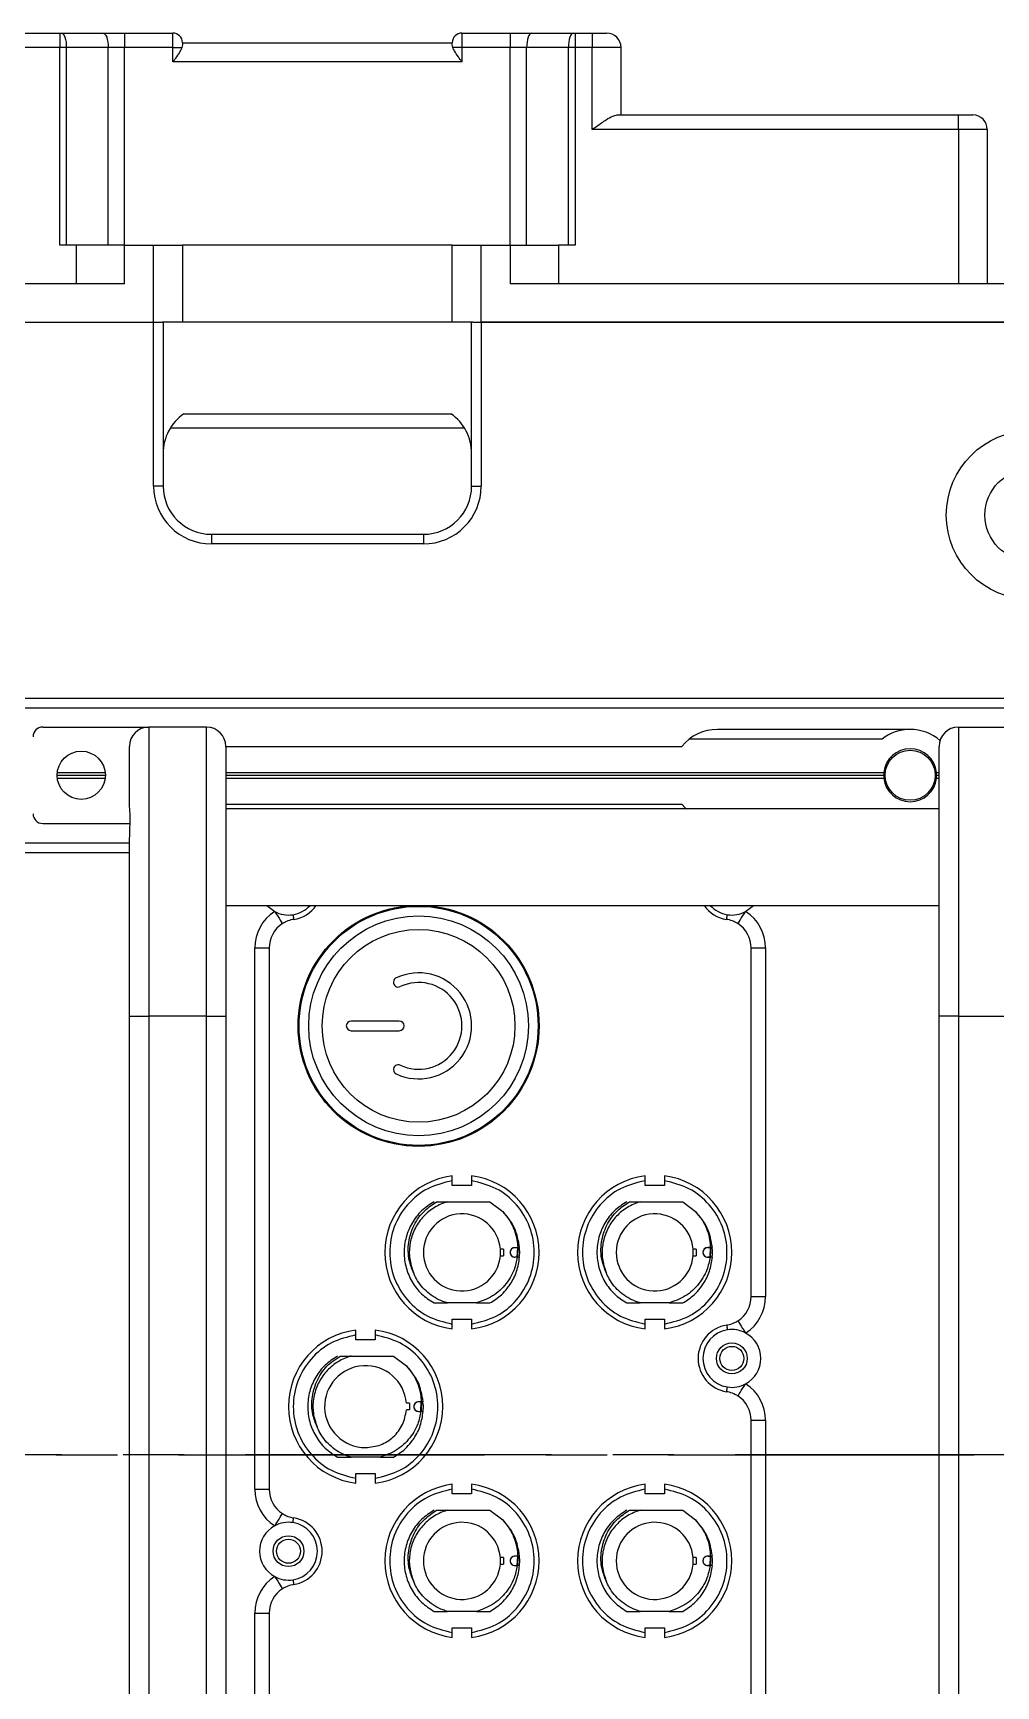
# Model space of a CAD drawing. Header units: millimetres. Extents: x 36 to 3196, y 27 to 5967.
# Drawn here: x 1435.6 to 1535.5, y 819.9 to 991.4 of the extents above; entities that cross this region are included whole.
import ezdxf

# ---------------------------------------------------------------- set-up
doc = ezdxf.new("R2010")
doc.units = ezdxf.units.MM
doc.linetypes.add('CENTER', pattern=[50.8, 31.75, -6.35, 6.35, -6.35])
doc.layers.add('02_Center Line', color=1, linetype='CENTER')
doc.layers.add('08_Dimension.Annotation', color=2, linetype='Continuous')

# ---------------------------------------------------------------- blocks, each defined once
blk = doc.blocks.new('A$C7d0f39f2')
at = {"color": 7, "linetype": 'Continuous', "lineweight": 25}
for p, q in [((302.33, 295), (452.87, 295)), ((452.87, 295), (452.87, 293.5)), ((452.87, 295), (453.04, 295)), ((453.04, 295), (457.38, 295)), ((457.38, 295), (459.6, 295)), ((459.6, 295), (459.6, 293.5)), ((459.6, 295), (464.6, 295)), ((464.6, 293.5), (464.6, 295)), ((494.6, 295), (494.6, 293.5)), ((494.6, 295), (499.6, 295)), ((499.6, 295), (499.6, 293.5)), ((499.6, 295), (501.82, 295)), ((501.82, 295), (506.16, 295)), ((506.16, 295), (506.33, 295)), ((506.33, 295), (508.1, 295)), ((506.33, 295), (506.33, 293.5)), ((508.1, 295), (509.6, 295)), ((508.1, 295), (508.1, 293.5)), ((452.87, 293.5), (302.33, 293.5)), ((452.87, 273), (452.87, 293.5)), ((453.55, 293.5), (452.87, 293.5)), ((453.55, 293.5), (453.55, 273)), ((457.89, 293.5), (453.55, 293.5)), ((457.89, 273), (457.89, 293.5)), ((459.6, 293.5), (457.89, 293.5)), ((459.6, 273), (459.6, 293.5)), ((464.6, 293.5), (459.6, 293.5)), ((464.6, 292), (464.6, 293.5)), ((464.6, 293.5), (465.55, 293.5)), ((465.6, 293.78), (465.55, 293.5)), ((465.6, 294), (493.6, 294)), ((465.6, 294), (465.6, 293.78)), ((493.6, 293.78), (493.6, 294)), ((493.65, 293.5), (493.6, 293.78)), ((494.6, 293.5), (493.65, 293.5)), ((494.6, 293.5), (494.6, 292)), ((499.6, 293.5), (494.6, 293.5)), ((501.31, 293.5), (499.6, 293.5)), ((499.6, 273), (499.6, 293.5)), ((501.31, 273), (501.31, 293.5)), ((505.65, 293.5), (501.31, 293.5)), ((505.65, 273), (505.65, 293.5)), ((506.33, 293.5), (505.65, 293.5)), ((506.33, 293.5), (506.33, 273)), ((508.1, 293.5), (506.33, 293.5)), ((508.1, 285), (508.1, 293.5)), ((511.1, 293.5), (508.1, 293.5)), ((511.1, 286.5), (511.1, 293.5)), ((494.6, 292), (464.6, 292)), ((510.7, 286.5), (546.1, 286.5)), ((546.1, 285), (546.1, 286.5)), ((546.1, 286.5), (547.6, 286.5)), ((546.1, 285), (508.1, 285)), ((546.1, 285), (546.1, 269)), ((549.1, 285), (546.1, 285)), ((549.1, 285), (549.1, 269)), ((454.6, 273), (452.87, 273)), ((454.6, 269), (454.6, 273)), ((459.6, 273), (454.6, 273)), ((459.6, 269), (459.6, 273)), ((459.6, 273), (462.6, 273)), ((462.6, 265), (462.6, 273)), ((462.6, 273), (465.6, 273)), ((465.6, 273), (465.6, 265)), ((493.6, 273), (465.6, 273)), ((493.6, 265), (493.6, 273)), ((493.6, 273), (496.6, 273)), ((496.6, 265), (496.6, 273)), ((496.6, 273), (499.6, 273)), ((499.6, 273), (499.6, 269)), ((499.6, 273), (504.6, 273)), ((504.6, 273), (504.6, 269)), ((506.33, 273), (504.6, 273)), ((459.6, 269), (295.6, 269)), ((551.6, 269), (499.6, 269)), ((292.6, 265), (462.6, 265)), ((462.6, 248), (462.6, 265)), ((462.6, 265), (463.48, 265)), ((465.6, 265), (463.48, 265)), ((463.6, 265), (463.6, 251.4)), ((493.6, 265), (465.6, 265)), ((495.72, 265), (493.6, 265)), ((495.6, 251.4), (495.6, 265)), ((495.72, 265), (496.6, 265)), ((496.6, 265), (496.6, 248)), ((496.6, 265), (576.6, 265)), ((551.6, 265), (496.6, 265)), ((494.87, 254), (464.33, 254)), ((465.74, 255.5), (493.46, 255.5)), ((463.6, 251.4), (463.6, 248)), ((495.6, 248), (495.6, 251.4)), ((463.6, 248), (462.6, 248)), ((495.6, 248), (496.6, 248)), ((468.6, 243), (490.6, 243)), ((468.6, 243), (468.6, 242)), ((490.6, 242), (468.6, 242)), ((490.6, 243), (490.6, 242)), ((186.1, 226), (569.1, 226)), ((186.1, 225), (569.1, 225)), ((451.1, 223), (462.1, 223)), ((462.1, 223), (462.1, 193)), ((468.1, 223), (462.1, 223)), ((468.1, 193), (468.1, 223)), ((546.1, 223), (546.1, 193)), ((546.1, 223), (552.1, 223)), ((538.18, 221.75), (518.18, 221.75)), ((541.1, 222.75), (521.1, 222.75)), ((460.1, 214.92), (460.1, 221)), ((470.1, 221), (517.42, 221)), ((470.1, 221), (470.1, 213.09)), ((544.1, 213.09), (544.1, 221)), ((452.6, 218), (457.6, 218)), ((452.62, 218.3), (457.58, 218.3)), ((470.1, 218.3), (538.37, 218.3)), ((470.1, 218), (538.35, 218)), ((543.83, 218.3), (544.1, 218.3)), ((543.85, 218), (544.1, 218)), ((452.62, 217.7), (457.58, 217.7)), ((470.1, 217.7), (538.37, 217.7)), ((543.83, 217.7), (544.1, 217.7)), ((470.1, 215), (517.42, 215)), ((544.1, 214.5), (470.1, 214.5)), ((451.1, 213), (460.1, 213)), ((470.1, 213.09), (470.1, 193)), ((544.1, 193), (544.1, 213.09)), ((460.1, 193), (460.1, 211.05)), ((186.1, 210), (460.1, 210)), ((470.1, 204.5), (544.1, 204.5)), ((474.36, 204.5), (475.17, 203.86)), ((524.03, 203.86), (524.84, 204.5)), ((473.1, 143.92), (473.1, 200.08)), ((473.1, 200.08), (474.6, 200.08)), ((474.6, 200.08), (474.6, 143.92)), ((524.6, 163.92), (524.6, 200.08)), ((524.6, 200.08), (526.1, 200.08)), ((526.1, 200.08), (526.1, 163.92)), ((460.1, 193), (462.1, 193)), ((460.1, 102), (460.1, 193)), ((468.1, 193), (462.1, 193)), ((462.1, 193), (462.1, 102)), ((468.1, 193), (470.1, 193)), ((468.1, 102), (468.1, 193)), ((470.1, 193), (470.1, 102)), ((488.1, 192.5), (483.1, 192.5)), ((544.1, 102), (544.1, 193)), ((546.1, 193), (544.1, 193)), ((546.1, 193), (546.1, 102)), ((546.1, 193), (552.1, 193)), ((483.1, 191.5), (488.1, 191.5)), ((493.6, 175.93), (493.6, 176.44)), ((493.6, 175.44), (493.6, 175.93)), ((495.6, 175.44), (493.6, 175.44)), ((495.6, 176.44), (495.6, 175.93)), ((495.6, 175.93), (495.6, 175.44)), ((513.6, 175.93), (513.6, 176.44)), ((513.6, 175.44), (513.6, 175.93)), ((515.6, 175.44), (513.6, 175.44)), ((515.6, 176.44), (515.6, 175.93)), ((515.6, 175.93), (515.6, 175.44)), ((491.97, 173.75), (497.5, 173.75)), ((497.5, 173.75), (498.84, 172.74)), ((511.97, 173.75), (517.5, 173.75)), ((517.5, 173.75), (518.84, 172.74)), ((498.9, 168.85), (498.58, 168.85)), ((498.58, 168.15), (498.9, 168.15)), ((498.9, 168.85), (498.9, 168.15)), ((500.1, 169), (500.38, 169)), ((500.34, 168), (500.38, 169)), ((500.38, 169), (500.58, 169)), ((518.9, 168.85), (518.58, 168.85)), ((518.58, 168.15), (518.9, 168.15)), ((518.9, 168.85), (518.9, 168.15)), ((520.1, 169), (520.38, 169)), ((520.38, 169), (520.1, 169)), ((520.34, 168), (520.38, 169)), ((520.34, 168), (520.38, 169)), ((520.38, 169), (520.58, 169)), ((520.38, 169), (520.58, 169)), ((500.34, 168), (500.1, 168)), ((500.58, 168), (500.34, 168)), ((520.34, 168), (520.1, 168)), ((520.1, 168), (520.34, 168)), ((520.58, 168), (520.34, 168)), ((520.58, 168), (520.34, 168)), ((491.7, 163.25), (493.1, 163.25)), ((496.1, 163.25), (493.1, 163.25)), ((496.69, 163.46), (496.1, 163.25)), ((496.1, 163.25), (497.5, 163.25)), ((511.7, 163.25), (513.1, 163.25)), ((516.1, 163.25), (513.1, 163.25)), ((516.69, 163.46), (516.1, 163.25)), ((516.1, 163.25), (517.5, 163.25)), ((524.6, 163.92), (526.1, 163.92)), ((493.6, 161.56), (495.6, 161.56)), ((493.6, 161.07), (493.6, 161.56)), ((495.6, 161.56), (495.6, 161.07)), ((513.6, 161.56), (515.6, 161.56)), ((513.6, 161.07), (513.6, 161.56)), ((515.6, 161.56), (515.6, 161.07)), ((483.6, 159.93), (483.6, 160.44)), ((483.6, 159.44), (483.6, 159.93)), ((485.6, 160.44), (485.6, 159.93)), ((485.6, 159.93), (485.6, 159.44)), ((493.6, 160.56), (493.6, 161.07)), ((495.6, 161.07), (495.6, 160.56)), ((513.6, 160.56), (513.6, 161.07)), ((515.6, 161.07), (515.6, 160.56)), ((485.6, 159.44), (483.6, 159.44)), ((481.97, 157.75), (487.5, 157.75)), ((487.5, 157.75), (488.84, 156.74)), ((489.14, 152.85), (488.84, 152.85)), ((489.14, 152.85), (489.14, 152.15)), ((490.38, 153), (490.1, 153)), ((490.34, 152), (490.38, 153)), ((490.38, 153), (490.58, 153)), ((489.14, 152.15), (488.84, 152.15)), ((490.1, 152), (490.34, 152)), ((490.58, 152), (490.34, 152)), ((524.6, 151.08), (526.1, 151.08)), ((524.6, 94.92), (524.6, 151.08)), ((526.1, 151.08), (526.1, 94.92)), ((481.7, 147.25), (483.1, 147.25)), ((486.1, 147.25), (483.1, 147.25)), ((486.69, 147.46), (486.1, 147.25)), ((486.1, 147.25), (487.5, 147.25)), ((483.6, 145.56), (485.6, 145.56)), ((483.6, 145.07), (483.6, 145.56)), ((483.6, 144.56), (483.6, 145.07)), ((485.6, 145.56), (485.6, 145.07)), ((485.6, 145.07), (485.6, 144.56)), ((493.6, 143.93), (493.6, 144.44)), ((495.6, 144.44), (495.6, 143.93)), ((513.6, 143.93), (513.6, 144.44)), ((515.6, 144.44), (515.6, 143.93)), ((473.1, 143.92), (474.6, 143.92)), ((493.6, 143.44), (493.6, 143.93)), ((495.6, 143.44), (493.6, 143.44)), ((495.6, 143.93), (495.6, 143.44)), ((513.6, 143.44), (513.6, 143.93)), ((515.6, 143.44), (513.6, 143.44)), ((515.6, 143.93), (515.6, 143.44)), ((491.97, 141.75), (497.5, 141.75)), ((497.5, 141.75), (498.84, 140.74)), ((511.97, 141.75), (517.5, 141.75)), ((517.5, 141.75), (518.84, 140.74)), ((498.9, 136.85), (498.58, 136.85)), ((498.58, 136.15), (498.9, 136.15)), ((498.9, 136.85), (498.9, 136.15)), ((500.38, 137), (500.1, 137)), ((500.1, 136), (500.34, 136)), ((500.34, 136), (500.38, 137)), ((500.58, 136), (500.34, 136)), ((500.38, 137), (500.58, 137)), ((518.9, 136.85), (518.58, 136.85)), ((518.58, 136.15), (518.9, 136.15)), ((518.9, 136.85), (518.9, 136.15)), ((520.1, 137), (520.38, 137)), ((520.38, 137), (520.1, 137)), ((520.34, 136), (520.1, 136)), ((520.1, 136), (520.34, 136)), ((520.34, 136), (520.38, 137)), ((520.34, 136), (520.38, 137)), ((520.58, 136), (520.34, 136)), ((520.58, 136), (520.34, 136)), ((520.38, 137), (520.58, 137)), ((520.38, 137), (520.58, 137)), ((473.1, 94.92), (473.1, 131.08)), ((473.1, 131.08), (474.6, 131.08)), ((474.6, 131.08), (474.6, 94.92)), ((491.7, 131.25), (493.1, 131.25)), ((496.1, 131.25), (493.1, 131.25)), ((496.69, 131.46), (496.1, 131.25)), ((496.1, 131.25), (497.5, 131.25)), ((511.7, 131.25), (513.1, 131.25)), ((516.1, 131.25), (513.1, 131.25)), ((516.69, 131.46), (516.1, 131.25)), ((516.1, 131.25), (517.5, 131.25)), ((493.6, 129.56), (495.6, 129.56)), ((493.6, 129.07), (493.6, 129.56)), ((493.6, 128.56), (493.6, 129.07)), ((495.6, 129.56), (495.6, 129.07)), ((495.6, 129.07), (495.6, 128.56)), ((513.6, 129.56), (515.6, 129.56)), ((513.6, 129.07), (513.6, 129.56)), ((513.6, 128.56), (513.6, 129.07)), ((515.6, 129.56), (515.6, 129.07)), ((515.6, 129.07), (515.6, 128.56))]:
    blk.add_line(p, q, dxfattribs=at)
at = {"color": 1, "linetype": 'Continuous', "lineweight": 25}
blk.add_line((186.1, 211), (460.1, 211), dxfattribs=at)
at = {"color": 7, "linetype": 'Continuous', "lineweight": 25, "flags": 128}
for points in [[(453.04, 295), (453.14, 294.97), (453.24, 294.89), (453.33, 294.75), (453.4, 294.56), (453.47, 294.33), (453.52, 294.07), (453.54, 293.79), (453.55, 293.5)], [(457.38, 295), (457.48, 294.97), (457.57, 294.89), (457.66, 294.75), (457.74, 294.56), (457.8, 294.33), (457.85, 294.07), (457.88, 293.79), (457.89, 293.5)], [(501.82, 295), (501.72, 294.97), (501.63, 294.89), (501.54, 294.75), (501.46, 294.56), (501.4, 294.33), (501.35, 294.07), (501.32, 293.79), (501.31, 293.5)], [(506.16, 295), (506.06, 294.97), (505.96, 294.89), (505.87, 294.75), (505.8, 294.56), (505.73, 294.33), (505.68, 294.07), (505.66, 293.79), (505.65, 293.5)], [(517.42, 215), (517.77, 214.61), (517.89, 214.5)], [(475.17, 203.86), (475.33, 203.62), (475.48, 203.38), (475.62, 203.16), (475.74, 202.97), (475.84, 202.81), (475.92, 202.7), (475.96, 202.63), (475.98, 202.6)], [(477.06, 203.54), (477.08, 203.43), (477.09, 203.33), (477.11, 203.24), (477.12, 203.17), (477.13, 203.11), (477.13, 203.07), (477.14, 203.05), (477.14, 203.04)], [(522.06, 203.04), (522.06, 203.05), (522.07, 203.07), (522.07, 203.11), (522.08, 203.17), (522.09, 203.24), (522.11, 203.33), (522.12, 203.43), (522.14, 203.54)], [(523.22, 202.6), (523.24, 202.63), (523.28, 202.7), (523.36, 202.81), (523.46, 202.97), (523.58, 203.16), (523.72, 203.38), (523.87, 203.62), (524.03, 203.86)], [(523.22, 161.4), (523.24, 161.37), (523.28, 161.3), (523.36, 161.19), (523.46, 161.03), (523.58, 160.84), (523.72, 160.62), (523.87, 160.38), (524.03, 160.14)], [(522.06, 160.96), (522.06, 160.95), (522.07, 160.93), (522.07, 160.89), (522.08, 160.83), (522.09, 160.76), (522.11, 160.67), (522.12, 160.57), (522.14, 160.46)], [(522.06, 154.04), (522.06, 154.05), (522.07, 154.07), (522.07, 154.11), (522.08, 154.17), (522.09, 154.24), (522.11, 154.33), (522.12, 154.43), (522.14, 154.54)], [(523.22, 153.6), (523.24, 153.63), (523.28, 153.7), (523.36, 153.81), (523.46, 153.97), (523.58, 154.16), (523.72, 154.38), (523.87, 154.62), (524.03, 154.86)], [(475.17, 140.14), (475.33, 140.38), (475.48, 140.62), (475.62, 140.84), (475.74, 141.03), (475.84, 141.19), (475.92, 141.3), (475.96, 141.37), (475.98, 141.4)], [(477.06, 140.46), (477.08, 140.57), (477.09, 140.67), (477.11, 140.76), (477.12, 140.83), (477.13, 140.89), (477.13, 140.93), (477.14, 140.95), (477.14, 140.96)], [(475.17, 134.86), (475.33, 134.62), (475.48, 134.38), (475.62, 134.16), (475.74, 133.97), (475.84, 133.81), (475.92, 133.7), (475.96, 133.63), (475.98, 133.6)], [(477.06, 134.54), (477.08, 134.43), (477.09, 134.33), (477.11, 134.24), (477.12, 134.17), (477.13, 134.11), (477.13, 134.07), (477.14, 134.05), (477.14, 134.04)]]:
    blk.add_lwpolyline(points, dxfattribs=at)
at = {"color": 7, "linetype": 'Continuous', "lineweight": 25}
for centre, radius in [((553.6, 245), 8.75), ((553.6, 245), 4.75), ((455.1, 218), 2.5), ((541.1, 218), 2.6), ((490.1, 192), 12.5), ((490.1, 192), 12.4), ((490.1, 192), 11.4), ((490.1, 192), 10), ((522.6, 157.5), 1.6), ((522.6, 157.5), 1.25), ((476.6, 137.5), 1.6), ((476.6, 137.5), 1.25)]:
    blk.add_circle(centre, radius, dxfattribs=at)
for centre, radius, start, end in [((464.6, 294), 1, 0, 90), ((494.6, 294), 1, 90, 180), ((509.6, 293.5), 1.5, 0, 90), ((547.6, 285), 1.5, 0, 90), ((468.6, 251.4), 5, 124.9152, 180), ((490.6, 251.4), 5, 0, 55.0848), ((468.6, 248), 6, 180, 270), ((468.6, 248), 5, 180, 270), ((490.6, 248), 6, 270, 0), ((490.6, 248), 5, 270, 0), ((451.1, 222), 1, 90, 180), ((462.1, 221), 2, 90, 180), ((468.1, 221), 2, 0, 90), ((546.1, 221), 2, 90, 180), ((521.1, 218), 4.75, 90, 140.8333), ((541.1, 218), 4.75, 90, 127.8636), ((541.1, 218), 4.75, 49.3624, 90), ((541.1, 218), 2.75, 6.2629, 173.7371), ((541.1, 218), 2.75, 173.7371, 180), ((541.1, 218), 2.75, 180, 186.2629), ((541.1, 218), 2.75, 0, 6.2629), ((541.1, 218), 2.75, 353.7371, 0), ((541.1, 218), 2.75, 186.2629, 353.7371), ((451.1, 214), 1, 180, 270), ((476.6, 206.5), 3, 278.8499, 318.1897), ((476.6, 206.5), 3.5, 278.8499, 325.1501), ((522.6, 206.5), 3.5, 214.8499, 261.1501), ((522.6, 206.5), 3, 221.8103, 261.1501), ((477.6, 200.08), 4.5, 122.7108, 180), ((477.6, 200.08), 3, 122.7108, 180), ((476.6, 206.5), 3, 241.493, 278.8499), ((522.6, 206.5), 3, 261.1501, 298.507), ((521.6, 200.08), 3, 0, 57.2892), ((521.6, 200.08), 4.5, 0, 57.2892), ((490.1, 192), 5.5, 245, 115), ((487.99, 196.53), 0.5, 115, 295), ((490.1, 192), 4.5, 245, 115), ((483.1, 192), 0.5, 90, 270), ((488.1, 192), 0.5, 270, 90), ((487.99, 187.47), 0.5, 65, 245), ((494.6, 168.5), 8, 97.1808, 262.8192), ((494.6, 168.5), 8, 277.1808, 82.8192), ((514.6, 168.5), 8, 97.1808, 262.8192), ((514.6, 168.5), 8, 277.1808, 82.8192), ((494.6, 168.5), 4, 5.0198, 354.9802), ((514.6, 168.5), 4, 5.0198, 354.9802), ((494.6, 168.5), 4, 354.9802, 5.0198), ((500.1, 168.5), 0.5, 90, 270), ((514.6, 168.5), 4, 354.9802, 5.0198), ((520.1, 168.5), 0.5, 90, 270), ((520.1, 168.5), 0.5, 90, 270), ((521.6, 163.92), 3, 302.7108, 0), ((521.6, 163.92), 4.5, 302.7108, 0), ((484.6, 152.5), 8, 97.1808, 262.8192), ((484.6, 152.5), 8, 277.1808, 82.8192), ((522.6, 157.5), 3.5, 98.8499, 261.1501), ((522.6, 157.5), 3, 98.8499, 261.1501), ((522.6, 157.5), 3, 61.493, 98.8499), ((522.6, 157.5), 3, 298.507, 61.493), ((484.6, 152.5), 4.25, 4.7238, 270), ((522.6, 157.5), 3, 261.1501, 298.507), ((521.6, 151.08), 4.5, 0, 57.2892), ((490.1, 152.5), 0.5, 90, 270), ((521.6, 151.08), 3, 0, 57.2892), ((494.6, 136.5), 8, 97.1808, 262.8192), ((494.6, 136.5), 8, 277.1808, 82.8192), ((514.6, 136.5), 8, 97.1808, 262.8192), ((514.6, 136.5), 8, 277.1808, 82.8192), ((477.6, 143.92), 4.5, 180, 237.2892), ((477.6, 143.92), 3, 180, 237.2892), ((476.6, 137.5), 3.5, 278.8499, 81.1501), ((476.6, 137.5), 3, 118.507, 241.493), ((476.6, 137.5), 3, 81.1501, 118.507), ((476.6, 137.5), 3, 278.8499, 81.1501), ((494.6, 136.5), 4, 5.0198, 354.9802), ((514.6, 136.5), 4, 5.0198, 354.9802), ((494.6, 136.5), 4, 354.9802, 5.0198), ((500.1, 136.5), 0.5, 90, 270), ((514.6, 136.5), 4, 354.9802, 5.0198), ((520.1, 136.5), 0.5, 90, 270), ((520.1, 136.5), 0.5, 90, 270), ((477.6, 131.08), 4.5, 122.7108, 180), ((476.6, 137.5), 3, 241.493, 278.8499), ((477.6, 131.08), 3, 122.7108, 180)]:
    blk.add_arc(centre, radius, start, end, dxfattribs=at)
for points, knots in [([(465.55, 293.5), (465.49, 293.38), (465.36, 293.09), (465, 292.57), (464.73, 292.18), (464.6, 292), (464.6, 292)], [0, 0, 0, 0, 0.260058, 0.65941, 0.995405, 1, 1, 1, 1]), ([(494.6, 292), (494.6, 292), (494.47, 292.18), (494.2, 292.57), (493.84, 293.09), (493.71, 293.38), (493.65, 293.5)], [0, 0, 0, 0, 0.004595, 0.340589, 0.739942, 1, 1, 1, 1]), ([(508.1, 285), (508.1, 285), (508.26, 285.11), (508.76, 285.46), (509.49, 285.97), (510.23, 286.41), (510.55, 286.47), (510.7, 286.5)], [0, 0, 0, 0, 0.003111, 0.158982, 0.523431, 0.782176, 1, 1, 1, 1]), ([(460.1, 211.05), (460.12, 211.52), (460.16, 212.65), (460.18, 214.1), (460.13, 214.65), (460.1, 214.92)], [0, 0, 0, 0, 0.264729, 0.640157, 1, 1, 1, 1]), ([(477.14, 203.04), (477.1, 203.04), (476.82, 202.99), (476.48, 202.88), (476.14, 202.7), (476.01, 202.62), (475.99, 202.61), (475.98, 202.6)], [0, 0, 0, 0, 0.088978, 0.641414, 0.934418, 0.979479, 1, 1, 1, 1]), ([(523.22, 202.6), (523.21, 202.61), (523.08, 202.69), (522.73, 202.87), (522.38, 202.99), (522.1, 203.04), (522.06, 203.04)], [0, 0, 0, 0, 0.020541, 0.358041, 0.91095, 1, 1, 1, 1]), ([(493.6, 175.93), (492.72, 175.72), (490.97, 175.29), (488.83, 173.53), (487.43, 171.2), (486.94, 168.5), (487.43, 165.8), (488.83, 163.47), (490.97, 161.71), (492.72, 161.28), (493.6, 161.07)], [0, 0, 0, 0, 0.125, 0.25, 0.375, 0.5, 0.625, 0.75, 0.875, 1, 1, 1, 1]), ([(495.6, 161.07), (496.48, 161.28), (498.23, 161.71), (500.37, 163.47), (501.77, 165.8), (502.26, 168.5), (501.77, 171.2), (500.37, 173.53), (498.23, 175.29), (496.48, 175.72), (495.6, 175.93)], [0, 0, 0, 0, 0.125, 0.25, 0.375, 0.5, 0.625, 0.75, 0.875, 1, 1, 1, 1]), ([(513.6, 175.93), (512.72, 175.72), (510.97, 175.29), (508.83, 173.53), (507.43, 171.2), (506.94, 168.5), (507.43, 165.8), (508.83, 163.47), (510.97, 161.71), (512.72, 161.28), (513.6, 161.07)], [0, 0, 0, 0, 0.125, 0.25, 0.375, 0.5, 0.625, 0.75, 0.875, 1, 1, 1, 1]), ([(515.6, 161.07), (516.48, 161.28), (518.23, 161.71), (520.37, 163.47), (521.77, 165.8), (522.26, 168.5), (521.77, 171.2), (520.37, 173.53), (518.23, 175.29), (516.48, 175.72), (515.6, 175.93)], [0, 0, 0, 0, 0.125, 0.25, 0.375, 0.5, 0.625, 0.75, 0.875, 1, 1, 1, 1]), ([(491.7, 173.75), (491.25, 173.46), (490.36, 172.87), (489.37, 171.58), (488.74, 170.1), (488.53, 168.5), (488.74, 166.9), (489.37, 165.42), (490.36, 164.13), (491.25, 163.54), (491.7, 163.25)], [0, 0, 0, 0, 0.125, 0.25, 0.375, 0.5, 0.625, 0.75, 0.875, 1, 1, 1, 1]), ([(489.56, 166.41), (489.39, 166.83), (489.01, 167.83), (488.98, 169.56), (489.55, 171.37), (490.6, 172.84), (491.55, 173.47), (491.97, 173.75)], [0, 0, 0, 0, 0.157982, 0.377393, 0.598118, 0.822816, 1, 1, 1, 1]), ([(493.1, 173.75), (492.99, 173.71), (492.4, 173.53), (491.42, 173.02), (490.33, 172.01), (489.55, 170.74), (489.14, 169.31), (489.1, 167.82), (489.4, 166.88), (489.56, 166.41)], [0, 0, 0, 0, 0.038984, 0.200618, 0.358591, 0.519489, 0.680928, 0.838807, 1, 1, 1, 1]), ([(511.7, 173.75), (511.25, 173.46), (510.36, 172.87), (509.37, 171.58), (508.74, 170.1), (508.53, 168.5), (508.74, 166.9), (509.37, 165.42), (510.36, 164.13), (511.25, 163.54), (511.7, 163.25)], [0, 0, 0, 0, 0.125, 0.2499999, 0.3749999, 0.5, 0.6250001, 0.7500002, 0.875, 1, 1, 1, 1]), ([(509.56, 166.41), (509.39, 166.83), (509.01, 167.83), (508.98, 169.56), (509.55, 171.37), (510.6, 172.84), (511.55, 173.47), (511.97, 173.75)], [0, 0, 0, 0, 0.157982, 0.377393, 0.598118, 0.822816, 1, 1, 1, 1]), ([(513.1, 173.75), (512.99, 173.72), (512.4, 173.53), (511.42, 173.02), (510.33, 172.01), (509.55, 170.74), (509.14, 169.31), (509.1, 167.82), (509.4, 166.88), (509.56, 166.41)], [0, 0, 0, 0, 0.038984, 0.200618, 0.358591, 0.51949, 0.680928, 0.838808, 1, 1, 1, 1]), ([(498.84, 172.74), (499.12, 172.39), (499.81, 171.53), (500.29, 170.19), (500.36, 169.27), (500.38, 169)], [0, 0, 0, 0, 0.324475, 0.804186, 1, 1, 1, 1]), ([(500.58, 169), (500.46, 169.7), (500.21, 171.1), (499.3, 172.2), (498.84, 172.74)], [0, 0, 0, 0, 0.499999, 1, 1, 1, 1]), ([(518.84, 172.74), (519.12, 172.39), (519.81, 171.53), (520.29, 170.19), (520.36, 169.27), (520.38, 169)], [0, 0, 0, 0, 0.324476, 0.804186, 1, 1, 1, 1]), ([(520.58, 169), (520.46, 169.7), (520.21, 171.1), (519.3, 172.2), (518.84, 172.74)], [0, 0, 0, 0, 0.5, 1, 1, 1, 1]), ([(500.1, 169), (500.04, 168.99), (499.94, 168.98), (499.82, 168.92), (499.74, 168.86), (499.68, 168.78), (499.62, 168.66), (499.59, 168.5), (499.62, 168.34), (499.68, 168.22), (499.74, 168.14), (499.82, 168.08), (499.94, 168.02), (500.04, 168.01), (500.1, 168)], [0, 0, 0, 0, 0.11972, 0.184689, 0.249999, 0.314967, 0.380278, 0.5, 0.619722, 0.684689, 0.75, 0.814967, 0.88028, 1, 1, 1, 1]), ([(500.38, 169), (500.39, 168.83), (500.39, 168.5), (500.36, 168.17), (500.34, 168)], [0, 0, 0, 0, 0.500962, 1, 1, 1, 1]), ([(500.38, 169), (500.42, 169), (500.48, 169), (500.55, 169), (500.58, 169)], [0, 0, 0, 0, 0.499963, 1, 1, 1, 1]), ([(500.53, 168), (500.57, 168.17), (500.63, 168.5), (500.57, 168.83), (500.53, 169)], [0, 0, 0, 0, 0.499999, 1, 1, 1, 1]), ([(520.1, 169), (520.04, 168.99), (519.94, 168.98), (519.82, 168.92), (519.74, 168.86), (519.68, 168.78), (519.62, 168.66), (519.59, 168.5), (519.62, 168.34), (519.68, 168.22), (519.74, 168.14), (519.82, 168.08), (519.94, 168.02), (520.04, 168.01), (520.1, 168)], [0, 0, 0, 0, 0.1197196, 0.1846885, 0.2499992, 0.3149671, 0.3802782, 0.4999997, 0.6197212, 0.6846889, 0.7500003, 0.8149672, 0.8802804, 1, 1, 1, 1]), ([(520.38, 169), (520.39, 168.83), (520.39, 168.5), (520.36, 168.17), (520.34, 168)], [0, 0, 0, 0, 0.500962, 1, 1, 1, 1]), ([(520.38, 169), (520.42, 169), (520.48, 169), (520.55, 169), (520.58, 169)], [0, 0, 0, 0, 0.499963, 1, 1, 1, 1]), ([(493.1, 163.25), (492.95, 163.3), (492.2, 163.53), (490.99, 164.27), (490.02, 165.41), (489.66, 166.19), (489.56, 166.41)], [0, 0, 0, 0, 0.102183, 0.476371, 0.850558, 1, 1, 1, 1]), ([(500.34, 168), (500.25, 167.56), (500.03, 166.5), (499.1, 165.01), (497.87, 163.95), (496.99, 163.58), (496.69, 163.46)], [0, 0, 0, 0, 0.219043, 0.530781, 0.842672, 1, 1, 1, 1]), ([(497.5, 163.25), (497.92, 163.52), (498.6, 163.96), (499.25, 164.69), (499.82, 165.48), (500.35, 166.53), (500.5, 167.51), (500.58, 168)], [0, 0, 0, 0, 0.249304, 0.41166, 0.496867, 0.748437, 1, 1, 1, 1]), ([(500.58, 168), (500.54, 168), (500.46, 168), (500.38, 168), (500.34, 168)], [0, 0, 0, 0, 0.500023, 1, 1, 1, 1]), ([(513.1, 163.25), (512.95, 163.3), (512.2, 163.53), (510.99, 164.27), (510.02, 165.41), (509.66, 166.19), (509.56, 166.41)], [0, 0, 0, 0, 0.102183, 0.476371, 0.850558, 1, 1, 1, 1]), ([(520.34, 168), (520.25, 167.56), (520.03, 166.5), (519.1, 165.01), (517.87, 163.95), (516.99, 163.58), (516.69, 163.46)], [0, 0, 0, 0, 0.219043, 0.530781, 0.842672, 1, 1, 1, 1]), ([(517.5, 163.25), (517.92, 163.52), (518.6, 163.96), (519.25, 164.69), (519.82, 165.48), (520.35, 166.53), (520.5, 167.51), (520.58, 168)], [0, 0, 0, 0, 0.249304, 0.41166, 0.496867, 0.748437, 1, 1, 1, 1]), ([(520.58, 168), (520.54, 168), (520.46, 168), (520.38, 168), (520.34, 168)], [0, 0, 0, 0, 0.500023, 1, 1, 1, 1]), ([(522.06, 160.96), (522.1, 160.96), (522.38, 161.01), (522.72, 161.12), (523.06, 161.3), (523.19, 161.38), (523.21, 161.39), (523.22, 161.4)], [0, 0, 0, 0, 0.088975, 0.641413, 0.934417, 0.979477, 1, 1, 1, 1]), ([(483.6, 159.93), (482.72, 159.72), (480.97, 159.29), (478.83, 157.53), (477.43, 155.2), (476.94, 152.5), (477.43, 149.8), (478.83, 147.47), (480.97, 145.71), (482.72, 145.28), (483.6, 145.07)], [0, 0, 0, 0, 0.125, 0.25, 0.375, 0.5, 0.625, 0.75, 0.875, 1, 1, 1, 1]), ([(485.6, 145.07), (486.48, 145.28), (488.23, 145.71), (490.37, 147.47), (491.77, 149.8), (492.26, 152.5), (491.77, 155.2), (490.37, 157.53), (488.23, 159.29), (486.48, 159.72), (485.6, 159.93)], [0, 0, 0, 0, 0.125, 0.25, 0.375, 0.5, 0.625, 0.75, 0.875, 1, 1, 1, 1]), ([(481.7, 157.75), (481.25, 157.46), (480.36, 156.87), (479.37, 155.58), (478.74, 154.1), (478.53, 152.5), (478.74, 150.9), (479.37, 149.42), (480.36, 148.13), (481.25, 147.54), (481.7, 147.25)], [0, 0, 0, 0, 0.125, 0.25, 0.375, 0.5, 0.625, 0.75, 0.875, 1, 1, 1, 1]), ([(479.56, 150.41), (479.39, 150.83), (479.01, 151.83), (478.98, 153.56), (479.55, 155.37), (480.6, 156.84), (481.55, 157.47), (481.97, 157.75)], [0, 0, 0, 0, 0.157983, 0.377393, 0.598118, 0.822816, 1, 1, 1, 1]), ([(483.1, 157.75), (482.99, 157.71), (482.4, 157.53), (481.42, 157.02), (480.33, 156.01), (479.55, 154.74), (479.14, 153.31), (479.1, 151.82), (479.4, 150.88), (479.56, 150.41)], [0, 0, 0, 0, 0.038983, 0.200618, 0.35859, 0.51949, 0.680927, 0.838807, 1, 1, 1, 1]), ([(488.84, 156.74), (489.12, 156.39), (489.81, 155.53), (490.29, 154.19), (490.36, 153.27), (490.38, 153)], [0, 0, 0, 0, 0.324476, 0.804186, 1, 1, 1, 1]), ([(490.58, 153), (490.46, 153.7), (490.21, 155.1), (489.3, 156.2), (488.84, 156.74)], [0, 0, 0, 0, 0.5, 1, 1, 1, 1]), ([(490.1, 153), (490.04, 152.99), (489.94, 152.98), (489.82, 152.92), (489.74, 152.86), (489.68, 152.78), (489.62, 152.66), (489.59, 152.5), (489.62, 152.34), (489.68, 152.22), (489.74, 152.14), (489.82, 152.08), (489.94, 152.02), (490.04, 152.01), (490.1, 152)], [0, 0, 0, 0, 0.1197241, 0.1846888, 0.2499993, 0.3149671, 0.3802781, 0.4999998, 0.6197212, 0.6846886, 0.7500002, 0.814967, 0.8802759, 1, 1, 1, 1]), ([(490.38, 153), (490.39, 152.83), (490.39, 152.5), (490.36, 152.17), (490.34, 152)], [0, 0, 0, 0, 0.500962, 1, 1, 1, 1]), ([(490.38, 153), (490.42, 153), (490.48, 153), (490.55, 153), (490.58, 153)], [0, 0, 0, 0, 0.4999773, 1, 1, 1, 1]), ([(490.54, 152.02), (490.57, 152.18), (490.64, 152.53), (490.56, 152.88), (490.52, 153.07)], [0, 0, 0, 0, 0.453682, 1, 1, 1, 1]), ([(523.22, 153.6), (523.21, 153.61), (523.08, 153.69), (522.73, 153.87), (522.38, 153.99), (522.1, 154.04), (522.06, 154.04)], [0, 0, 0, 0, 0.02054, 0.358042, 0.91095, 1, 1, 1, 1]), ([(484.6, 148.25), (485.13, 148.31), (486.18, 148.42), (487.54, 149.31), (488.53, 150.59), (488.74, 151.63), (488.84, 152.15)], [0, 0, 0, 0, 0.250001, 0.500001, 0.75, 1, 1, 1, 1]), ([(490.34, 152), (490.25, 151.56), (490.03, 150.5), (489.1, 149.01), (487.87, 147.95), (486.99, 147.58), (486.69, 147.46)], [0, 0, 0, 0, 0.219043, 0.53078, 0.842672, 1, 1, 1, 1]), ([(487.5, 147.25), (487.92, 147.52), (488.6, 147.96), (489.25, 148.69), (489.82, 149.48), (490.35, 150.53), (490.5, 151.51), (490.58, 152)], [0, 0, 0, 0, 0.249304, 0.41166, 0.496866, 0.748436, 1, 1, 1, 1]), ([(490.58, 152), (490.54, 152), (490.46, 152), (490.38, 152), (490.34, 152)], [0, 0, 0, 0, 0.5000233, 1, 1, 1, 1]), ([(483.1, 147.25), (482.95, 147.3), (482.2, 147.53), (480.99, 148.27), (480.02, 149.41), (479.66, 150.19), (479.56, 150.41)], [0, 0, 0, 0, 0.102183, 0.47637, 0.850558, 1, 1, 1, 1]), ([(493.6, 143.93), (492.72, 143.72), (490.97, 143.29), (488.83, 141.53), (487.43, 139.2), (486.94, 136.5), (487.43, 133.8), (488.83, 131.47), (490.97, 129.71), (492.72, 129.28), (493.6, 129.07)], [0, 0, 0, 0, 0.125, 0.25, 0.375, 0.5, 0.625, 0.75, 0.875, 1, 1, 1, 1]), ([(495.6, 129.07), (496.48, 129.28), (498.23, 129.71), (500.37, 131.47), (501.77, 133.8), (502.26, 136.5), (501.77, 139.2), (500.37, 141.53), (498.23, 143.29), (496.48, 143.72), (495.6, 143.93)], [0, 0, 0, 0, 0.125, 0.25, 0.375, 0.5, 0.625, 0.75, 0.875, 1, 1, 1, 1]), ([(513.6, 143.93), (512.72, 143.72), (510.97, 143.29), (508.83, 141.53), (507.43, 139.2), (506.94, 136.5), (507.43, 133.8), (508.83, 131.47), (510.97, 129.71), (512.72, 129.28), (513.6, 129.07)], [0, 0, 0, 0, 0.125, 0.25, 0.375, 0.5, 0.625, 0.75, 0.875, 1, 1, 1, 1]), ([(515.6, 129.07), (516.48, 129.28), (518.23, 129.71), (520.37, 131.47), (521.77, 133.8), (522.26, 136.5), (521.77, 139.2), (520.37, 141.53), (518.23, 143.29), (516.48, 143.72), (515.6, 143.93)], [0, 0, 0, 0, 0.125, 0.25, 0.375, 0.5, 0.625, 0.75, 0.875, 1, 1, 1, 1]), ([(475.98, 141.4), (475.99, 141.39), (476.12, 141.31), (476.47, 141.13), (476.82, 141.01), (477.1, 140.96), (477.14, 140.96)], [0, 0, 0, 0, 0.020538, 0.358042, 0.910947, 1, 1, 1, 1]), ([(491.7, 141.75), (491.25, 141.46), (490.36, 140.87), (489.37, 139.58), (488.74, 138.1), (488.53, 136.5), (488.74, 134.9), (489.37, 133.42), (490.36, 132.13), (491.25, 131.54), (491.7, 131.25)], [0, 0, 0, 0, 0.125, 0.2499999, 0.3749999, 0.5, 0.6250001, 0.7500002, 0.875, 1, 1, 1, 1]), ([(489.56, 134.41), (489.39, 134.83), (489.01, 135.83), (488.98, 137.56), (489.55, 139.37), (490.6, 140.84), (491.55, 141.47), (491.97, 141.75)], [0, 0, 0, 0, 0.157982, 0.377393, 0.598118, 0.822816, 1, 1, 1, 1]), ([(493.1, 141.75), (492.99, 141.71), (492.4, 141.53), (491.42, 141.02), (490.33, 140.01), (489.55, 138.74), (489.14, 137.31), (489.1, 135.82), (489.4, 134.88), (489.56, 134.41)], [0, 0, 0, 0, 0.038984, 0.200618, 0.358591, 0.51949, 0.680928, 0.838808, 1, 1, 1, 1]), ([(498.84, 140.74), (499.12, 140.39), (499.81, 139.53), (500.29, 138.19), (500.36, 137.27), (500.38, 137)], [0, 0, 0, 0, 0.324476, 0.804186, 1, 1, 1, 1]), ([(500.58, 137), (500.46, 137.7), (500.21, 139.1), (499.3, 140.2), (498.84, 140.74)], [0, 0, 0, 0, 0.5, 1, 1, 1, 1]), ([(511.7, 141.75), (511.25, 141.46), (510.36, 140.87), (509.37, 139.58), (508.74, 138.1), (508.53, 136.5), (508.74, 134.9), (509.37, 133.42), (510.36, 132.13), (511.25, 131.54), (511.7, 131.25)], [0, 0, 0, 0, 0.125, 0.2499999, 0.3749999, 0.5, 0.6250001, 0.7500002, 0.875, 1, 1, 1, 1]), ([(509.56, 134.41), (509.39, 134.83), (509.01, 135.83), (508.98, 137.56), (509.55, 139.37), (510.6, 140.84), (511.55, 141.47), (511.97, 141.75)], [0, 0, 0, 0, 0.157982, 0.377393, 0.598118, 0.822816, 1, 1, 1, 1]), ([(513.1, 141.75), (512.99, 141.71), (512.4, 141.53), (511.42, 141.02), (510.33, 140.01), (509.55, 138.74), (509.14, 137.31), (509.1, 135.82), (509.4, 134.88), (509.56, 134.41)], [0, 0, 0, 0, 0.038984, 0.200618, 0.358591, 0.51949, 0.680928, 0.838808, 1, 1, 1, 1]), ([(518.84, 140.74), (519.12, 140.39), (519.81, 139.53), (520.29, 138.19), (520.36, 137.27), (520.38, 137)], [0, 0, 0, 0, 0.324476, 0.804186, 1, 1, 1, 1]), ([(520.58, 137), (520.46, 137.7), (520.21, 139.1), (519.3, 140.2), (518.84, 140.74)], [0, 0, 0, 0, 0.5, 1, 1, 1, 1]), ([(500.34, 136), (500.25, 135.56), (500.03, 134.5), (499.1, 133.01), (497.87, 131.95), (496.99, 131.58), (496.69, 131.46)], [0, 0, 0, 0, 0.219043, 0.530781, 0.842672, 1, 1, 1, 1]), ([(497.5, 131.25), (497.92, 131.52), (498.6, 131.96), (499.25, 132.69), (499.82, 133.48), (500.35, 134.53), (500.5, 135.51), (500.58, 136)], [0, 0, 0, 0, 0.249304, 0.41166, 0.496867, 0.748437, 1, 1, 1, 1]), ([(500.1, 137), (500.04, 136.99), (499.94, 136.98), (499.82, 136.92), (499.74, 136.86), (499.68, 136.78), (499.62, 136.66), (499.59, 136.5), (499.62, 136.34), (499.68, 136.22), (499.74, 136.14), (499.82, 136.08), (499.94, 136.02), (500.04, 136.01), (500.1, 136)], [0, 0, 0, 0, 0.1197196, 0.1846885, 0.2499992, 0.3149671, 0.3802782, 0.4999997, 0.6197212, 0.6846889, 0.7500003, 0.8149672, 0.8802804, 1, 1, 1, 1]), ([(500.38, 137), (500.39, 136.83), (500.39, 136.5), (500.36, 136.17), (500.34, 136)], [0, 0, 0, 0, 0.500962, 1, 1, 1, 1]), ([(500.58, 136), (500.54, 136), (500.46, 136), (500.38, 136), (500.34, 136)], [0, 0, 0, 0, 0.500023, 1, 1, 1, 1]), ([(500.38, 137), (500.42, 137), (500.48, 137), (500.55, 137), (500.58, 137)], [0, 0, 0, 0, 0.499963, 1, 1, 1, 1]), ([(520.34, 136), (520.25, 135.56), (520.03, 134.5), (519.1, 133.01), (517.87, 131.95), (516.99, 131.58), (516.69, 131.46)], [0, 0, 0, 0, 0.219043, 0.530781, 0.842672, 1, 1, 1, 1]), ([(517.5, 131.25), (517.92, 131.52), (518.6, 131.96), (519.25, 132.69), (519.82, 133.48), (520.35, 134.53), (520.5, 135.51), (520.58, 136)], [0, 0, 0, 0, 0.249304, 0.41166, 0.496867, 0.748437, 1, 1, 1, 1]), ([(520.1, 137), (520.04, 136.99), (519.94, 136.98), (519.82, 136.92), (519.74, 136.86), (519.68, 136.78), (519.62, 136.66), (519.59, 136.5), (519.62, 136.34), (519.68, 136.22), (519.74, 136.14), (519.82, 136.08), (519.94, 136.02), (520.04, 136.01), (520.1, 136)], [0, 0, 0, 0, 0.1197196, 0.1846885, 0.2499992, 0.3149671, 0.3802782, 0.4999997, 0.6197212, 0.6846889, 0.7500003, 0.8149672, 0.8802804, 1, 1, 1, 1]), ([(520.38, 137), (520.39, 136.83), (520.39, 136.5), (520.36, 136.17), (520.34, 136)], [0, 0, 0, 0, 0.500962, 1, 1, 1, 1]), ([(520.58, 136), (520.54, 136), (520.46, 136), (520.38, 136), (520.34, 136)], [0, 0, 0, 0, 0.500023, 1, 1, 1, 1]), ([(520.38, 137), (520.42, 137), (520.48, 137), (520.55, 137), (520.58, 137)], [0, 0, 0, 0, 0.499963, 1, 1, 1, 1]), ([(477.14, 134.04), (477.1, 134.04), (476.82, 133.99), (476.48, 133.88), (476.14, 133.7), (476.01, 133.62), (475.99, 133.61), (475.98, 133.6)], [0, 0, 0, 0, 0.088977, 0.641413, 0.934417, 0.97948, 1, 1, 1, 1]), ([(493.1, 131.25), (492.95, 131.3), (492.2, 131.53), (490.99, 132.27), (490.02, 133.41), (489.66, 134.19), (489.56, 134.41)], [0, 0, 0, 0, 0.102183, 0.476371, 0.850558, 1, 1, 1, 1]), ([(513.1, 131.25), (512.95, 131.3), (512.2, 131.53), (510.99, 132.27), (510.02, 133.41), (509.66, 134.19), (509.56, 134.41)], [0, 0, 0, 0, 0.102183, 0.476371, 0.850558, 1, 1, 1, 1])]:
    blk.add_open_spline(points, degree=3, knots=knots, dxfattribs=at)
for points in [[(520.53, 168), (520.57, 168.17), (520.63, 168.5), (520.57, 168.83), (520.53, 169)], [(500.53, 136), (500.57, 136.17), (500.63, 136.5), (500.57, 136.83), (500.53, 137)], [(520.53, 136), (520.57, 136.17), (520.63, 136.5), (520.57, 136.83), (520.53, 137)]]:
    blk.add_open_spline(points, degree=3, dxfattribs=at)
at = {"layer": '02_Center Line'}
blk.add_line((8, 147.5), (747.2, 147.5), dxfattribs=at)

msp = doc.modelspace()

# ---------------------------------------------------------------- linework, layer by layer
at = {"layer": '02_Center Line'}
msp.add_line((1997.3785, 843.9131), (397.4854, 843.9131), dxfattribs=at)

# ---------------------------------------------------------------- block references
at = {"layer": '08_Dimension.Annotation'}
msp.add_blockref('A$C7d0f39f2', (985.4859, 696.4131), dxfattribs=at)

doc.saveas('drawing.dxf')
